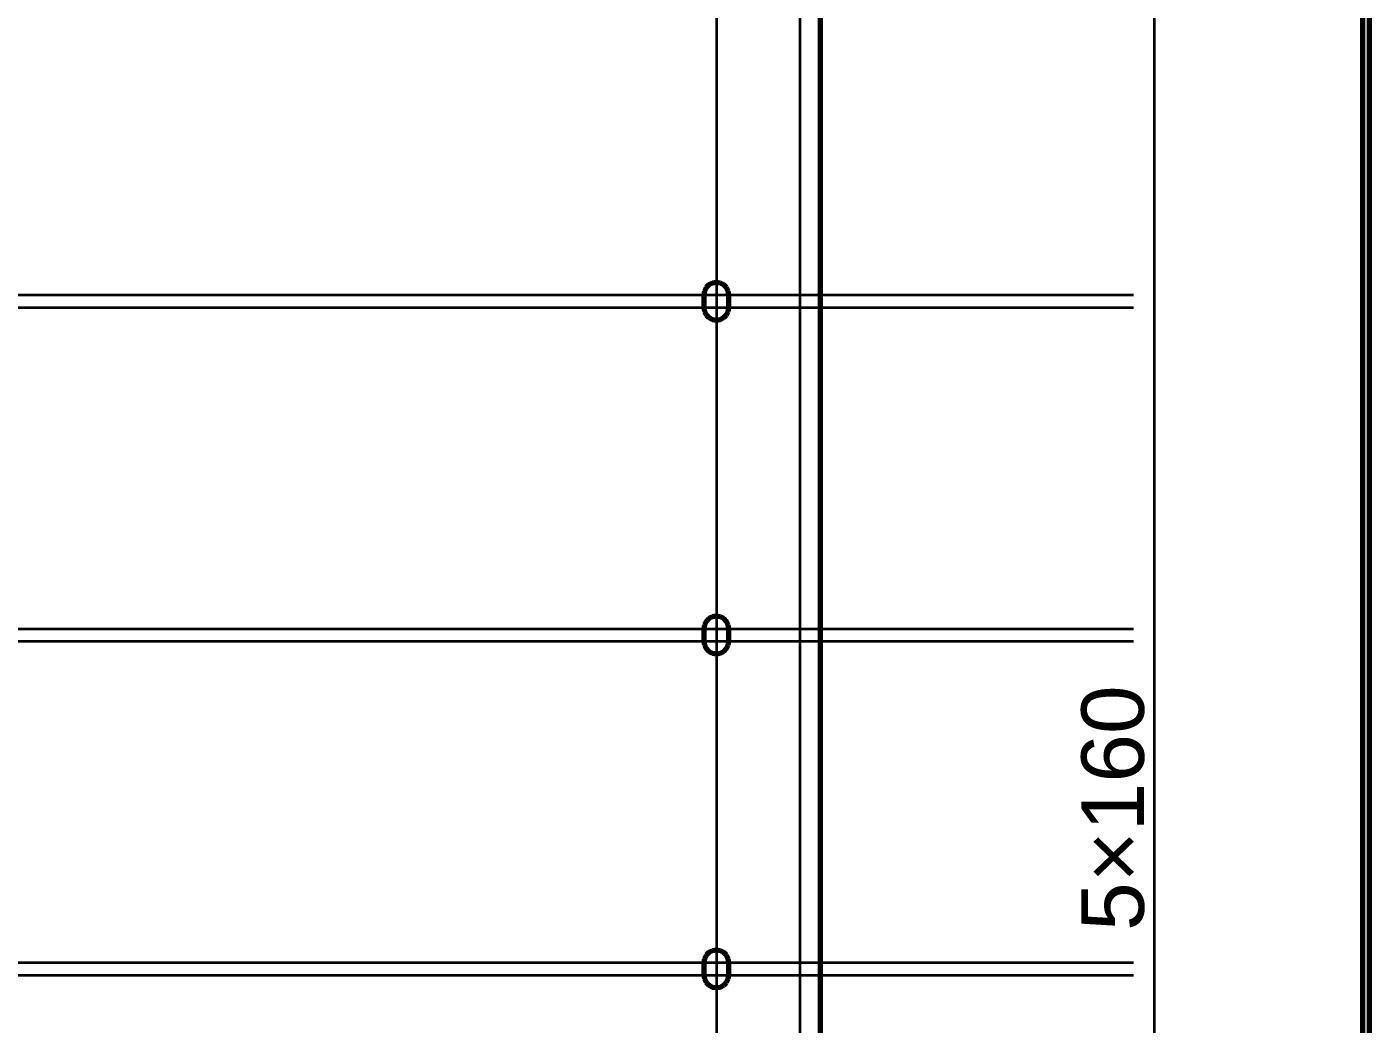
# Model space of a CAD drawing. Header units: millimetres. Extents: x 0 to 420, y 0 to 297.
# Drawn here: x 181.9 to 246.3, y 194.1 to 241.9 of the extents above; entities that cross this region are included whole.
import ezdxf
from ezdxf.enums import TextEntityAlignment as Align

# ---------------------------------------------------------------- set-up
doc = ezdxf.new("R2010")
doc.units = ezdxf.units.MM
doc.linetypes.add('CENTER', pattern=[5.08, 3.175, -0.635, 0.635, -0.635])
doc.linetypes.add('DASHED', pattern=[1.524, 1.27, -0.254])
doc.styles.add('GOST', font='Arial')

msp = doc.modelspace()

# ---------------------------------------------------------------- linework, layer by layer
at = {"color": 1, "lineweight": 70}
for p, q in [((220, 155.286), (220, 251.291)), ((246, 155.286), (246, 251.291)), ((246.3, 251.291), (246.3, 155.286)), ((214.429, 229.272), (214.4, 229.086)), ((214.515, 229.439), (214.429, 229.272)), ((214.647, 229.572), (214.515, 229.439)), ((214.815, 229.657), (214.647, 229.572)), ((215, 229.686), (214.815, 229.657)), ((215.185, 229.657), (215, 229.686)), ((215.353, 229.572), (215.185, 229.657)), ((215.485, 229.439), (215.353, 229.572)), ((215.571, 229.272), (215.485, 229.439)), ((215.6, 229.086), (215.571, 229.272)), ((214.4, 229.086), (214.4, 228.486)), ((214.4, 228.486), (214.429, 228.301)), ((215.571, 228.301), (215.6, 228.486)), ((215.6, 228.486), (215.6, 229.086)), ((214.429, 228.301), (214.515, 228.134)), ((214.515, 228.134), (214.647, 228.001)), ((214.647, 228.001), (214.815, 227.916)), ((214.815, 227.916), (215, 227.886)), ((215, 227.886), (215.185, 227.916)), ((215.185, 227.916), (215.353, 228.001)), ((215.353, 228.001), (215.485, 228.134)), ((215.485, 228.134), (215.571, 228.301)), ((215, 213.686), (214.815, 213.657)), ((215.185, 213.657), (215, 213.686)), ((214.429, 213.272), (214.4, 213.086)), ((214.4, 213.086), (214.4, 212.486)), ((214.515, 213.439), (214.429, 213.272)), ((214.647, 213.572), (214.515, 213.439)), ((214.815, 213.657), (214.647, 213.572)), ((215.353, 213.572), (215.185, 213.657)), ((215.485, 213.439), (215.353, 213.572)), ((215.571, 213.272), (215.485, 213.439)), ((215.6, 213.086), (215.571, 213.272)), ((215.6, 212.486), (215.6, 213.086)), ((214.4, 212.486), (214.429, 212.301)), ((215.571, 212.301), (215.6, 212.486)), ((214.429, 212.301), (214.515, 212.134)), ((214.515, 212.134), (214.647, 212.001)), ((214.647, 212.001), (214.815, 211.916)), ((214.815, 211.916), (215, 211.886)), ((215, 211.886), (215.185, 211.916)), ((215.185, 211.916), (215.353, 212.001)), ((215.353, 212.001), (215.485, 212.134)), ((215.485, 212.134), (215.571, 212.301)), ((214.815, 197.657), (214.647, 197.572)), ((215, 197.686), (214.815, 197.657)), ((215.185, 197.657), (215, 197.686)), ((215.353, 197.572), (215.185, 197.657)), ((214.429, 197.272), (214.4, 197.086)), ((214.4, 197.086), (214.4, 196.486)), ((214.515, 197.439), (214.429, 197.272)), ((214.647, 197.572), (214.515, 197.439)), ((215.485, 197.439), (215.353, 197.572)), ((215.571, 197.272), (215.485, 197.439)), ((215.6, 197.086), (215.571, 197.272)), ((215.6, 196.486), (215.6, 197.086)), ((214.4, 196.486), (214.429, 196.301)), ((214.429, 196.301), (214.515, 196.134)), ((215.485, 196.134), (215.571, 196.301)), ((215.571, 196.301), (215.6, 196.486)), ((214.515, 196.134), (214.647, 196.001)), ((214.647, 196.001), (214.815, 195.916)), ((214.815, 195.916), (215, 195.886)), ((215, 195.886), (215.185, 195.916)), ((215.185, 195.916), (215.353, 196.001)), ((215.353, 196.001), (215.485, 196.134))]:
    msp.add_line(p, q, dxfattribs=at)
at = {"color": 5, "linetype": 'DASHED', "lineweight": 35}
for p, q in [((220, 251.291), (220, 155.286)), ((246, 251.291), (246, 155.286)), ((246.3, 155.286), (246.3, 251.291)), ((214.4, 229.086), (214.429, 229.272)), ((214.429, 229.272), (214.515, 229.439)), ((214.515, 229.439), (214.647, 229.572)), ((214.647, 229.572), (214.815, 229.657)), ((214.815, 229.657), (215, 229.686)), ((215, 229.686), (215.185, 229.657)), ((215.185, 229.657), (215.353, 229.572)), ((215.353, 229.572), (215.485, 229.439)), ((215.485, 229.439), (215.571, 229.272)), ((215.571, 229.272), (215.6, 229.086)), ((246, 229.683), (246, 229.686)), ((246, 229.686), (246, 229.683)), ((246, 229.683), (246, 229.686)), ((246, 229.686), (246, 229.683)), ((246, 229.671), (246, 229.683)), ((246, 229.683), (246, 229.671)), ((246, 229.671), (246, 229.683)), ((246, 229.683), (246, 229.671)), ((246, 229.653), (246, 229.671)), ((246, 229.671), (246, 229.653)), ((246, 229.653), (246, 229.671)), ((246, 229.671), (246, 229.653)), ((246, 229.627), (246, 229.653)), ((246, 229.653), (246, 229.627)), ((246, 229.627), (246, 229.653)), ((246, 229.653), (246, 229.627)), ((246, 229.595), (246, 229.627)), ((246, 229.627), (246, 229.595)), ((246, 229.595), (246, 229.627)), ((246, 229.627), (246, 229.595)), ((246, 229.556), (246, 229.595)), ((246, 229.595), (246, 229.556)), ((246, 229.556), (246, 229.595)), ((246, 229.595), (246, 229.556)), ((246, 229.511), (246, 229.556)), ((246, 229.556), (246, 229.511)), ((246, 229.511), (246, 229.556)), ((246, 229.556), (246, 229.511)), ((246, 229.461), (246, 229.511)), ((246, 229.511), (246, 229.461)), ((246, 229.461), (246, 229.511)), ((246, 229.511), (246, 229.461)), ((246, 229.406), (246, 229.461)), ((246, 229.461), (246, 229.406)), ((246, 229.406), (246, 229.461)), ((246, 229.461), (246, 229.406)), ((246, 229.347), (246, 229.406)), ((246, 229.406), (246, 229.347)), ((246, 229.347), (246, 229.406)), ((246, 229.406), (246, 229.347)), ((246, 229.285), (246, 229.347)), ((246, 229.347), (246, 229.285)), ((246, 229.285), (246, 229.347)), ((246, 229.347), (246, 229.285)), ((246, 229.22), (246, 229.285)), ((246, 229.285), (246, 229.22)), ((246, 229.22), (246, 229.285)), ((246, 229.285), (246, 229.22)), ((246, 229.154), (246, 229.22)), ((246, 229.22), (246, 229.154)), ((246, 229.154), (246, 229.22)), ((246, 229.22), (246, 229.154)), ((246, 229.086), (246, 229.154)), ((246, 229.154), (246, 229.086)), ((246, 229.086), (246, 229.154)), ((246, 229.154), (246, 229.086)), ((246.3, 229.683), (246.3, 229.686)), ((246.3, 229.686), (246.3, 229.683)), ((246.3, 229.683), (246.3, 229.686)), ((246.3, 229.686), (246.3, 229.683)), ((246.3, 229.671), (246.3, 229.683)), ((246.3, 229.683), (246.3, 229.671)), ((246.3, 229.671), (246.3, 229.683)), ((246.3, 229.683), (246.3, 229.671)), ((246.3, 229.653), (246.3, 229.671)), ((246.3, 229.671), (246.3, 229.653)), ((246.3, 229.653), (246.3, 229.671)), ((246.3, 229.671), (246.3, 229.653)), ((246.3, 229.627), (246.3, 229.653)), ((246.3, 229.653), (246.3, 229.627)), ((246.3, 229.627), (246.3, 229.653)), ((246.3, 229.653), (246.3, 229.627)), ((246.3, 229.595), (246.3, 229.627)), ((246.3, 229.627), (246.3, 229.595)), ((246.3, 229.595), (246.3, 229.627)), ((246.3, 229.627), (246.3, 229.595)), ((246.3, 229.556), (246.3, 229.595)), ((246.3, 229.595), (246.3, 229.556)), ((246.3, 229.556), (246.3, 229.595)), ((246.3, 229.595), (246.3, 229.556)), ((246.3, 229.511), (246.3, 229.556)), ((246.3, 229.556), (246.3, 229.511)), ((246.3, 229.511), (246.3, 229.556)), ((246.3, 229.556), (246.3, 229.511)), ((246.3, 229.461), (246.3, 229.511)), ((246.3, 229.511), (246.3, 229.461)), ((246.3, 229.461), (246.3, 229.511)), ((246.3, 229.511), (246.3, 229.461)), ((246.3, 229.406), (246.3, 229.461)), ((246.3, 229.461), (246.3, 229.406)), ((246.3, 229.406), (246.3, 229.461)), ((246.3, 229.461), (246.3, 229.406)), ((246.3, 229.347), (246.3, 229.406)), ((246.3, 229.406), (246.3, 229.347)), ((246.3, 229.347), (246.3, 229.406)), ((246.3, 229.406), (246.3, 229.347)), ((246.3, 229.285), (246.3, 229.347)), ((246.3, 229.347), (246.3, 229.285)), ((246.3, 229.285), (246.3, 229.347)), ((246.3, 229.347), (246.3, 229.285)), ((246.3, 229.22), (246.3, 229.285)), ((246.3, 229.285), (246.3, 229.22)), ((246.3, 229.22), (246.3, 229.285)), ((246.3, 229.285), (246.3, 229.22)), ((246.3, 229.154), (246.3, 229.22)), ((246.3, 229.22), (246.3, 229.154)), ((246.3, 229.154), (246.3, 229.22)), ((246.3, 229.22), (246.3, 229.154)), ((246.3, 229.086), (246.3, 229.154)), ((246.3, 229.154), (246.3, 229.086)), ((246.3, 229.086), (246.3, 229.154)), ((246.3, 229.154), (246.3, 229.086)), ((214.4, 228.486), (214.4, 229.086)), ((214.429, 228.301), (214.4, 228.486)), ((215.6, 228.486), (215.571, 228.301)), ((215.6, 229.086), (215.6, 228.486)), ((246, 228.486), (246, 229.086)), ((246, 229.086), (246, 228.486)), ((246, 229.086), (246, 228.486)), ((246, 228.486), (246, 229.086)), ((246, 228.486), (246, 228.419)), ((246, 228.419), (246, 228.486)), ((246, 228.486), (246, 228.419)), ((246, 228.419), (246, 228.486)), ((246.3, 229.086), (246.3, 228.486)), ((246.3, 228.486), (246.3, 229.086)), ((246.3, 228.486), (246.3, 229.086)), ((246.3, 229.086), (246.3, 228.486)), ((246.3, 228.486), (246.3, 228.419)), ((246.3, 228.419), (246.3, 228.486)), ((246.3, 228.486), (246.3, 228.419)), ((246.3, 228.419), (246.3, 228.486)), ((214.515, 228.134), (214.429, 228.301)), ((214.647, 228.001), (214.515, 228.134)), ((214.815, 227.916), (214.647, 228.001)), ((215, 227.886), (214.815, 227.916)), ((215.185, 227.916), (215, 227.886)), ((215.353, 228.001), (215.185, 227.916)), ((215.485, 228.134), (215.353, 228.001)), ((215.571, 228.301), (215.485, 228.134)), ((246, 228.419), (246, 228.353)), ((246, 228.353), (246, 228.419)), ((246, 228.419), (246, 228.353)), ((246, 228.353), (246, 228.419)), ((246, 228.353), (246, 228.288)), ((246, 228.288), (246, 228.353)), ((246, 228.353), (246, 228.288)), ((246, 228.288), (246, 228.353)), ((246, 228.288), (246, 228.226)), ((246, 228.226), (246, 228.288)), ((246, 228.288), (246, 228.226)), ((246, 228.226), (246, 228.288)), ((246, 228.226), (246, 228.167)), ((246, 228.167), (246, 228.226)), ((246, 228.226), (246, 228.167)), ((246, 228.167), (246, 228.226)), ((246, 228.167), (246, 228.112)), ((246, 228.112), (246, 228.167)), ((246, 228.167), (246, 228.112)), ((246, 228.112), (246, 228.167)), ((246, 228.112), (246, 228.062)), ((246, 228.062), (246, 228.112)), ((246, 228.112), (246, 228.062)), ((246, 228.062), (246, 228.112)), ((246, 228.062), (246, 228.017)), ((246, 228.017), (246, 228.062)), ((246, 228.062), (246, 228.017)), ((246, 228.017), (246, 228.062)), ((246, 228.017), (246, 227.978)), ((246, 227.978), (246, 228.017)), ((246, 228.017), (246, 227.978)), ((246, 227.978), (246, 228.017)), ((246, 227.978), (246, 227.946)), ((246, 227.946), (246, 227.978)), ((246, 227.978), (246, 227.946)), ((246, 227.946), (246, 227.978)), ((246, 227.946), (246, 227.92)), ((246, 227.92), (246, 227.946)), ((246, 227.946), (246, 227.92)), ((246, 227.92), (246, 227.946)), ((246, 227.92), (246, 227.902)), ((246, 227.902), (246, 227.92)), ((246, 227.92), (246, 227.902)), ((246, 227.902), (246, 227.92)), ((246, 227.902), (246, 227.89)), ((246, 227.89), (246, 227.902)), ((246, 227.902), (246, 227.89)), ((246, 227.89), (246, 227.902)), ((246, 227.89), (246, 227.886)), ((246, 227.886), (246, 227.89)), ((246, 227.89), (246, 227.886)), ((246, 227.886), (246, 227.89)), ((246.3, 228.419), (246.3, 228.353)), ((246.3, 228.353), (246.3, 228.419)), ((246.3, 228.419), (246.3, 228.353)), ((246.3, 228.353), (246.3, 228.419)), ((246.3, 228.353), (246.3, 228.288)), ((246.3, 228.288), (246.3, 228.353)), ((246.3, 228.353), (246.3, 228.288)), ((246.3, 228.288), (246.3, 228.353)), ((246.3, 228.288), (246.3, 228.226)), ((246.3, 228.226), (246.3, 228.288)), ((246.3, 228.288), (246.3, 228.226)), ((246.3, 228.226), (246.3, 228.288)), ((246.3, 228.226), (246.3, 228.167)), ((246.3, 228.167), (246.3, 228.226)), ((246.3, 228.226), (246.3, 228.167)), ((246.3, 228.167), (246.3, 228.226)), ((246.3, 228.167), (246.3, 228.112)), ((246.3, 228.112), (246.3, 228.167)), ((246.3, 228.167), (246.3, 228.112)), ((246.3, 228.112), (246.3, 228.167)), ((246.3, 228.112), (246.3, 228.062)), ((246.3, 228.062), (246.3, 228.112)), ((246.3, 228.112), (246.3, 228.062)), ((246.3, 228.062), (246.3, 228.112)), ((246.3, 228.062), (246.3, 228.017)), ((246.3, 228.017), (246.3, 228.062)), ((246.3, 228.062), (246.3, 228.017)), ((246.3, 228.017), (246.3, 228.062)), ((246.3, 228.017), (246.3, 227.978)), ((246.3, 227.978), (246.3, 228.017)), ((246.3, 228.017), (246.3, 227.978)), ((246.3, 227.978), (246.3, 228.017)), ((246.3, 227.978), (246.3, 227.946)), ((246.3, 227.946), (246.3, 227.978)), ((246.3, 227.978), (246.3, 227.946)), ((246.3, 227.946), (246.3, 227.978)), ((246.3, 227.946), (246.3, 227.92)), ((246.3, 227.92), (246.3, 227.946)), ((246.3, 227.946), (246.3, 227.92)), ((246.3, 227.92), (246.3, 227.946)), ((246.3, 227.92), (246.3, 227.902)), ((246.3, 227.902), (246.3, 227.92)), ((246.3, 227.92), (246.3, 227.902)), ((246.3, 227.902), (246.3, 227.92)), ((246.3, 227.902), (246.3, 227.89)), ((246.3, 227.89), (246.3, 227.902)), ((246.3, 227.902), (246.3, 227.89)), ((246.3, 227.89), (246.3, 227.902)), ((246.3, 227.89), (246.3, 227.886)), ((246.3, 227.886), (246.3, 227.89)), ((246.3, 227.89), (246.3, 227.886)), ((246.3, 227.886), (246.3, 227.89)), ((214.815, 213.657), (215, 213.686)), ((215, 213.686), (215.185, 213.657)), ((246, 213.683), (246, 213.686)), ((246, 213.686), (246, 213.683)), ((246, 213.683), (246, 213.686)), ((246, 213.686), (246, 213.683)), ((246, 213.671), (246, 213.683)), ((246, 213.683), (246, 213.671)), ((246, 213.671), (246, 213.683)), ((246, 213.683), (246, 213.671)), ((246.3, 213.683), (246.3, 213.686)), ((246.3, 213.686), (246.3, 213.683)), ((246.3, 213.683), (246.3, 213.686)), ((246.3, 213.686), (246.3, 213.683)), ((246.3, 213.671), (246.3, 213.683)), ((246.3, 213.683), (246.3, 213.671)), ((246.3, 213.671), (246.3, 213.683)), ((246.3, 213.683), (246.3, 213.671)), ((214.4, 213.086), (214.429, 213.272)), ((214.4, 212.486), (214.4, 213.086)), ((214.429, 213.272), (214.515, 213.439)), ((214.515, 213.439), (214.647, 213.572)), ((214.647, 213.572), (214.815, 213.657)), ((215.185, 213.657), (215.353, 213.572)), ((215.353, 213.572), (215.485, 213.439)), ((215.485, 213.439), (215.571, 213.272)), ((215.571, 213.272), (215.6, 213.086)), ((215.6, 213.086), (215.6, 212.486)), ((246, 213.653), (246, 213.671)), ((246, 213.671), (246, 213.653)), ((246, 213.653), (246, 213.671)), ((246, 213.671), (246, 213.653)), ((246, 213.627), (246, 213.653)), ((246, 213.653), (246, 213.627)), ((246, 213.627), (246, 213.653)), ((246, 213.653), (246, 213.627)), ((246, 213.595), (246, 213.627)), ((246, 213.627), (246, 213.595)), ((246, 213.595), (246, 213.627)), ((246, 213.627), (246, 213.595)), ((246, 213.556), (246, 213.595)), ((246, 213.595), (246, 213.556)), ((246, 213.556), (246, 213.595)), ((246, 213.595), (246, 213.556)), ((246, 213.511), (246, 213.556)), ((246, 213.556), (246, 213.511)), ((246, 213.511), (246, 213.556)), ((246, 213.556), (246, 213.511)), ((246, 213.461), (246, 213.511)), ((246, 213.511), (246, 213.461)), ((246, 213.461), (246, 213.511)), ((246, 213.511), (246, 213.461)), ((246, 213.406), (246, 213.461)), ((246, 213.461), (246, 213.406)), ((246, 213.406), (246, 213.461)), ((246, 213.461), (246, 213.406)), ((246, 213.347), (246, 213.406)), ((246, 213.406), (246, 213.347)), ((246, 213.347), (246, 213.406)), ((246, 213.406), (246, 213.347)), ((246, 213.285), (246, 213.347)), ((246, 213.347), (246, 213.285)), ((246, 213.285), (246, 213.347)), ((246, 213.347), (246, 213.285)), ((246, 213.22), (246, 213.285)), ((246, 213.285), (246, 213.22)), ((246, 213.22), (246, 213.285)), ((246, 213.285), (246, 213.22)), ((246, 213.154), (246, 213.22)), ((246, 213.22), (246, 213.154)), ((246, 213.154), (246, 213.22)), ((246, 213.22), (246, 213.154)), ((246, 213.086), (246, 213.154)), ((246, 213.154), (246, 213.086)), ((246, 213.086), (246, 213.154)), ((246, 213.154), (246, 213.086)), ((246, 212.486), (246, 213.086)), ((246, 213.086), (246, 212.486)), ((246, 213.086), (246, 212.486)), ((246, 212.486), (246, 213.086)), ((246.3, 213.653), (246.3, 213.671)), ((246.3, 213.671), (246.3, 213.653)), ((246.3, 213.653), (246.3, 213.671)), ((246.3, 213.671), (246.3, 213.653)), ((246.3, 213.627), (246.3, 213.653)), ((246.3, 213.653), (246.3, 213.627)), ((246.3, 213.627), (246.3, 213.653)), ((246.3, 213.653), (246.3, 213.627)), ((246.3, 213.595), (246.3, 213.627)), ((246.3, 213.627), (246.3, 213.595)), ((246.3, 213.595), (246.3, 213.627)), ((246.3, 213.627), (246.3, 213.595)), ((246.3, 213.556), (246.3, 213.595)), ((246.3, 213.595), (246.3, 213.556)), ((246.3, 213.556), (246.3, 213.595)), ((246.3, 213.595), (246.3, 213.556)), ((246.3, 213.511), (246.3, 213.556)), ((246.3, 213.556), (246.3, 213.511)), ((246.3, 213.511), (246.3, 213.556)), ((246.3, 213.556), (246.3, 213.511)), ((246.3, 213.461), (246.3, 213.511)), ((246.3, 213.511), (246.3, 213.461)), ((246.3, 213.461), (246.3, 213.511)), ((246.3, 213.511), (246.3, 213.461)), ((246.3, 213.406), (246.3, 213.461)), ((246.3, 213.461), (246.3, 213.406)), ((246.3, 213.406), (246.3, 213.461)), ((246.3, 213.461), (246.3, 213.406)), ((246.3, 213.347), (246.3, 213.406)), ((246.3, 213.406), (246.3, 213.347)), ((246.3, 213.347), (246.3, 213.406)), ((246.3, 213.406), (246.3, 213.347)), ((246.3, 213.285), (246.3, 213.347)), ((246.3, 213.347), (246.3, 213.285)), ((246.3, 213.285), (246.3, 213.347)), ((246.3, 213.347), (246.3, 213.285)), ((246.3, 213.22), (246.3, 213.285)), ((246.3, 213.285), (246.3, 213.22)), ((246.3, 213.22), (246.3, 213.285)), ((246.3, 213.285), (246.3, 213.22)), ((246.3, 213.154), (246.3, 213.22)), ((246.3, 213.22), (246.3, 213.154)), ((246.3, 213.154), (246.3, 213.22)), ((246.3, 213.22), (246.3, 213.154)), ((246.3, 213.086), (246.3, 213.154)), ((246.3, 213.154), (246.3, 213.086)), ((246.3, 213.086), (246.3, 213.154)), ((246.3, 213.154), (246.3, 213.086)), ((246.3, 213.086), (246.3, 212.486)), ((246.3, 212.486), (246.3, 213.086)), ((246.3, 212.486), (246.3, 213.086)), ((246.3, 213.086), (246.3, 212.486)), ((214.429, 212.301), (214.4, 212.486)), ((215.6, 212.486), (215.571, 212.301)), ((246, 212.486), (246, 212.419)), ((246, 212.419), (246, 212.486)), ((246, 212.486), (246, 212.419)), ((246, 212.419), (246, 212.486)), ((246, 212.419), (246, 212.353)), ((246, 212.353), (246, 212.419)), ((246, 212.419), (246, 212.353)), ((246, 212.353), (246, 212.419)), ((246.3, 212.486), (246.3, 212.419)), ((246.3, 212.419), (246.3, 212.486)), ((246.3, 212.486), (246.3, 212.419)), ((246.3, 212.419), (246.3, 212.486)), ((246.3, 212.419), (246.3, 212.353)), ((246.3, 212.353), (246.3, 212.419)), ((246.3, 212.419), (246.3, 212.353)), ((246.3, 212.353), (246.3, 212.419)), ((214.515, 212.134), (214.429, 212.301)), ((214.647, 212.001), (214.515, 212.134)), ((214.815, 211.916), (214.647, 212.001)), ((215, 211.886), (214.815, 211.916)), ((215.185, 211.916), (215, 211.886)), ((215.353, 212.001), (215.185, 211.916)), ((215.485, 212.134), (215.353, 212.001)), ((215.571, 212.301), (215.485, 212.134)), ((246, 212.353), (246, 212.288)), ((246, 212.288), (246, 212.353)), ((246, 212.353), (246, 212.288)), ((246, 212.288), (246, 212.353)), ((246, 212.288), (246, 212.226)), ((246, 212.226), (246, 212.288)), ((246, 212.288), (246, 212.226)), ((246, 212.226), (246, 212.288)), ((246, 212.226), (246, 212.167)), ((246, 212.167), (246, 212.226)), ((246, 212.226), (246, 212.167)), ((246, 212.167), (246, 212.226)), ((246, 212.167), (246, 212.112)), ((246, 212.112), (246, 212.167)), ((246, 212.167), (246, 212.112)), ((246, 212.112), (246, 212.167)), ((246, 212.112), (246, 212.062)), ((246, 212.062), (246, 212.112)), ((246, 212.112), (246, 212.062)), ((246, 212.062), (246, 212.112)), ((246, 212.062), (246, 212.017)), ((246, 212.017), (246, 212.062)), ((246, 212.062), (246, 212.017)), ((246, 212.017), (246, 212.062)), ((246, 212.017), (246, 211.978)), ((246, 211.978), (246, 212.017)), ((246, 212.017), (246, 211.978)), ((246, 211.978), (246, 212.017)), ((246, 211.978), (246, 211.946)), ((246, 211.946), (246, 211.978)), ((246, 211.978), (246, 211.946)), ((246, 211.946), (246, 211.978)), ((246, 211.946), (246, 211.92)), ((246, 211.92), (246, 211.946)), ((246, 211.946), (246, 211.92)), ((246, 211.92), (246, 211.946)), ((246, 211.92), (246, 211.902)), ((246, 211.902), (246, 211.92)), ((246, 211.92), (246, 211.902)), ((246, 211.902), (246, 211.92)), ((246, 211.902), (246, 211.89)), ((246, 211.89), (246, 211.902)), ((246, 211.902), (246, 211.89)), ((246, 211.89), (246, 211.902)), ((246, 211.89), (246, 211.886)), ((246, 211.886), (246, 211.89)), ((246, 211.89), (246, 211.886)), ((246, 211.886), (246, 211.89)), ((246.3, 212.353), (246.3, 212.288)), ((246.3, 212.288), (246.3, 212.353)), ((246.3, 212.353), (246.3, 212.288)), ((246.3, 212.288), (246.3, 212.353)), ((246.3, 212.288), (246.3, 212.226)), ((246.3, 212.226), (246.3, 212.288)), ((246.3, 212.288), (246.3, 212.226)), ((246.3, 212.226), (246.3, 212.288)), ((246.3, 212.226), (246.3, 212.167)), ((246.3, 212.167), (246.3, 212.226)), ((246.3, 212.226), (246.3, 212.167)), ((246.3, 212.167), (246.3, 212.226)), ((246.3, 212.167), (246.3, 212.112)), ((246.3, 212.112), (246.3, 212.167)), ((246.3, 212.167), (246.3, 212.112)), ((246.3, 212.112), (246.3, 212.167)), ((246.3, 212.112), (246.3, 212.062)), ((246.3, 212.062), (246.3, 212.112)), ((246.3, 212.112), (246.3, 212.062)), ((246.3, 212.062), (246.3, 212.112)), ((246.3, 212.062), (246.3, 212.017)), ((246.3, 212.017), (246.3, 212.062)), ((246.3, 212.062), (246.3, 212.017)), ((246.3, 212.017), (246.3, 212.062)), ((246.3, 212.017), (246.3, 211.978)), ((246.3, 211.978), (246.3, 212.017)), ((246.3, 212.017), (246.3, 211.978)), ((246.3, 211.978), (246.3, 212.017)), ((246.3, 211.978), (246.3, 211.946)), ((246.3, 211.946), (246.3, 211.978)), ((246.3, 211.978), (246.3, 211.946)), ((246.3, 211.946), (246.3, 211.978)), ((246.3, 211.946), (246.3, 211.92)), ((246.3, 211.92), (246.3, 211.946)), ((246.3, 211.946), (246.3, 211.92)), ((246.3, 211.92), (246.3, 211.946)), ((246.3, 211.92), (246.3, 211.902)), ((246.3, 211.902), (246.3, 211.92)), ((246.3, 211.92), (246.3, 211.902)), ((246.3, 211.902), (246.3, 211.92)), ((246.3, 211.902), (246.3, 211.89)), ((246.3, 211.89), (246.3, 211.902)), ((246.3, 211.902), (246.3, 211.89)), ((246.3, 211.89), (246.3, 211.902)), ((246.3, 211.89), (246.3, 211.886)), ((246.3, 211.886), (246.3, 211.89)), ((246.3, 211.89), (246.3, 211.886)), ((246.3, 211.886), (246.3, 211.89)), ((214.647, 197.572), (214.815, 197.657)), ((214.815, 197.657), (215, 197.686)), ((215, 197.686), (215.185, 197.657)), ((215.185, 197.657), (215.353, 197.572)), ((246, 197.683), (246, 197.686)), ((246, 197.686), (246, 197.683)), ((246, 197.683), (246, 197.686)), ((246, 197.686), (246, 197.683)), ((246, 197.671), (246, 197.683)), ((246, 197.683), (246, 197.671)), ((246, 197.671), (246, 197.683)), ((246, 197.683), (246, 197.671)), ((246, 197.653), (246, 197.671)), ((246, 197.671), (246, 197.653)), ((246, 197.653), (246, 197.671)), ((246, 197.671), (246, 197.653)), ((246, 197.627), (246, 197.653)), ((246, 197.653), (246, 197.627)), ((246, 197.627), (246, 197.653)), ((246, 197.653), (246, 197.627)), ((246, 197.595), (246, 197.627)), ((246, 197.627), (246, 197.595)), ((246, 197.595), (246, 197.627)), ((246, 197.627), (246, 197.595)), ((246, 197.556), (246, 197.595)), ((246, 197.595), (246, 197.556)), ((246, 197.556), (246, 197.595)), ((246, 197.595), (246, 197.556)), ((246.3, 197.683), (246.3, 197.686)), ((246.3, 197.686), (246.3, 197.683)), ((246.3, 197.683), (246.3, 197.686)), ((246.3, 197.686), (246.3, 197.683)), ((246.3, 197.671), (246.3, 197.683)), ((246.3, 197.683), (246.3, 197.671)), ((246.3, 197.671), (246.3, 197.683)), ((246.3, 197.683), (246.3, 197.671)), ((246.3, 197.653), (246.3, 197.671)), ((246.3, 197.671), (246.3, 197.653)), ((246.3, 197.653), (246.3, 197.671)), ((246.3, 197.671), (246.3, 197.653)), ((246.3, 197.627), (246.3, 197.653)), ((246.3, 197.653), (246.3, 197.627)), ((246.3, 197.627), (246.3, 197.653)), ((246.3, 197.653), (246.3, 197.627)), ((246.3, 197.595), (246.3, 197.627)), ((246.3, 197.627), (246.3, 197.595)), ((246.3, 197.595), (246.3, 197.627)), ((246.3, 197.627), (246.3, 197.595)), ((246.3, 197.556), (246.3, 197.595)), ((246.3, 197.595), (246.3, 197.556)), ((246.3, 197.556), (246.3, 197.595)), ((246.3, 197.595), (246.3, 197.556)), ((214.4, 197.086), (214.429, 197.272)), ((214.4, 196.486), (214.4, 197.086)), ((214.429, 197.272), (214.515, 197.439)), ((214.515, 197.439), (214.647, 197.572)), ((215.353, 197.572), (215.485, 197.439)), ((215.485, 197.439), (215.571, 197.272)), ((215.571, 197.272), (215.6, 197.086)), ((215.6, 197.086), (215.6, 196.486)), ((246, 197.511), (246, 197.556)), ((246, 197.556), (246, 197.511)), ((246, 197.511), (246, 197.556)), ((246, 197.556), (246, 197.511)), ((246, 197.461), (246, 197.511)), ((246, 197.511), (246, 197.461)), ((246, 197.461), (246, 197.511)), ((246, 197.511), (246, 197.461)), ((246, 197.406), (246, 197.461)), ((246, 197.461), (246, 197.406)), ((246, 197.406), (246, 197.461)), ((246, 197.461), (246, 197.406)), ((246, 197.347), (246, 197.406)), ((246, 197.406), (246, 197.347)), ((246, 197.347), (246, 197.406)), ((246, 197.406), (246, 197.347)), ((246, 197.285), (246, 197.347)), ((246, 197.347), (246, 197.285)), ((246, 197.285), (246, 197.347)), ((246, 197.347), (246, 197.285)), ((246, 197.22), (246, 197.285)), ((246, 197.285), (246, 197.22)), ((246, 197.22), (246, 197.285)), ((246, 197.285), (246, 197.22)), ((246, 197.154), (246, 197.22)), ((246, 197.22), (246, 197.154)), ((246, 197.154), (246, 197.22)), ((246, 197.22), (246, 197.154)), ((246, 197.086), (246, 197.154)), ((246, 197.154), (246, 197.086)), ((246, 197.086), (246, 197.154)), ((246, 197.154), (246, 197.086)), ((246, 196.486), (246, 197.086)), ((246, 197.086), (246, 196.486)), ((246, 197.086), (246, 196.486)), ((246, 196.486), (246, 197.086)), ((246.3, 197.511), (246.3, 197.556)), ((246.3, 197.556), (246.3, 197.511)), ((246.3, 197.511), (246.3, 197.556)), ((246.3, 197.556), (246.3, 197.511)), ((246.3, 197.461), (246.3, 197.511)), ((246.3, 197.511), (246.3, 197.461)), ((246.3, 197.461), (246.3, 197.511)), ((246.3, 197.511), (246.3, 197.461)), ((246.3, 197.406), (246.3, 197.461)), ((246.3, 197.461), (246.3, 197.406)), ((246.3, 197.406), (246.3, 197.461)), ((246.3, 197.461), (246.3, 197.406)), ((246.3, 197.347), (246.3, 197.406)), ((246.3, 197.406), (246.3, 197.347)), ((246.3, 197.347), (246.3, 197.406)), ((246.3, 197.406), (246.3, 197.347)), ((246.3, 197.285), (246.3, 197.347)), ((246.3, 197.347), (246.3, 197.285)), ((246.3, 197.285), (246.3, 197.347)), ((246.3, 197.347), (246.3, 197.285)), ((246.3, 197.22), (246.3, 197.285)), ((246.3, 197.285), (246.3, 197.22)), ((246.3, 197.22), (246.3, 197.285)), ((246.3, 197.285), (246.3, 197.22)), ((246.3, 197.154), (246.3, 197.22)), ((246.3, 197.22), (246.3, 197.154)), ((246.3, 197.154), (246.3, 197.22)), ((246.3, 197.22), (246.3, 197.154)), ((246.3, 197.086), (246.3, 197.154)), ((246.3, 197.154), (246.3, 197.086)), ((246.3, 197.086), (246.3, 197.154)), ((246.3, 197.154), (246.3, 197.086)), ((246.3, 197.086), (246.3, 196.486)), ((246.3, 196.486), (246.3, 197.086)), ((246.3, 196.486), (246.3, 197.086)), ((246.3, 197.086), (246.3, 196.486)), ((214.429, 196.301), (214.4, 196.486)), ((214.515, 196.134), (214.429, 196.301)), ((215.571, 196.301), (215.485, 196.134)), ((215.6, 196.486), (215.571, 196.301)), ((246, 196.486), (246, 196.419)), ((246, 196.419), (246, 196.486)), ((246, 196.486), (246, 196.419)), ((246, 196.419), (246, 196.486)), ((246, 196.419), (246, 196.353)), ((246, 196.353), (246, 196.419)), ((246, 196.419), (246, 196.353)), ((246, 196.353), (246, 196.419)), ((246, 196.353), (246, 196.288)), ((246, 196.288), (246, 196.353)), ((246, 196.353), (246, 196.288)), ((246, 196.288), (246, 196.353)), ((246.3, 196.486), (246.3, 196.419)), ((246.3, 196.419), (246.3, 196.486)), ((246.3, 196.486), (246.3, 196.419)), ((246.3, 196.419), (246.3, 196.486)), ((246.3, 196.419), (246.3, 196.353)), ((246.3, 196.353), (246.3, 196.419)), ((246.3, 196.419), (246.3, 196.353)), ((246.3, 196.353), (246.3, 196.419)), ((246.3, 196.353), (246.3, 196.288)), ((246.3, 196.288), (246.3, 196.353)), ((246.3, 196.353), (246.3, 196.288)), ((246.3, 196.288), (246.3, 196.353)), ((214.647, 196.001), (214.515, 196.134)), ((214.815, 195.916), (214.647, 196.001)), ((215, 195.886), (214.815, 195.916)), ((215.185, 195.916), (215, 195.886)), ((215.353, 196.001), (215.185, 195.916)), ((215.485, 196.134), (215.353, 196.001)), ((246, 196.288), (246, 196.226)), ((246, 196.226), (246, 196.288)), ((246, 196.288), (246, 196.226)), ((246, 196.226), (246, 196.288)), ((246, 196.226), (246, 196.167)), ((246, 196.167), (246, 196.226)), ((246, 196.226), (246, 196.167)), ((246, 196.167), (246, 196.226)), ((246, 196.167), (246, 196.112)), ((246, 196.112), (246, 196.167)), ((246, 196.167), (246, 196.112)), ((246, 196.112), (246, 196.167)), ((246, 196.112), (246, 196.062)), ((246, 196.062), (246, 196.112)), ((246, 196.112), (246, 196.062)), ((246, 196.062), (246, 196.112)), ((246, 196.062), (246, 196.017)), ((246, 196.017), (246, 196.062)), ((246, 196.062), (246, 196.017)), ((246, 196.017), (246, 196.062)), ((246, 196.017), (246, 195.978)), ((246, 195.978), (246, 196.017)), ((246, 196.017), (246, 195.978)), ((246, 195.978), (246, 196.017)), ((246, 195.978), (246, 195.946)), ((246, 195.946), (246, 195.978)), ((246, 195.978), (246, 195.946)), ((246, 195.946), (246, 195.978)), ((246, 195.946), (246, 195.92)), ((246, 195.92), (246, 195.946)), ((246, 195.946), (246, 195.92)), ((246, 195.92), (246, 195.946)), ((246, 195.92), (246, 195.902)), ((246, 195.902), (246, 195.92)), ((246, 195.92), (246, 195.902)), ((246, 195.902), (246, 195.92)), ((246, 195.902), (246, 195.89)), ((246, 195.89), (246, 195.902)), ((246, 195.902), (246, 195.89)), ((246, 195.89), (246, 195.902)), ((246, 195.89), (246, 195.886)), ((246, 195.886), (246, 195.89)), ((246, 195.89), (246, 195.886)), ((246, 195.886), (246, 195.89)), ((246.3, 196.288), (246.3, 196.226)), ((246.3, 196.226), (246.3, 196.288)), ((246.3, 196.288), (246.3, 196.226)), ((246.3, 196.226), (246.3, 196.288)), ((246.3, 196.226), (246.3, 196.167)), ((246.3, 196.167), (246.3, 196.226)), ((246.3, 196.226), (246.3, 196.167)), ((246.3, 196.167), (246.3, 196.226)), ((246.3, 196.167), (246.3, 196.112)), ((246.3, 196.112), (246.3, 196.167)), ((246.3, 196.167), (246.3, 196.112)), ((246.3, 196.112), (246.3, 196.167)), ((246.3, 196.112), (246.3, 196.062)), ((246.3, 196.062), (246.3, 196.112)), ((246.3, 196.112), (246.3, 196.062)), ((246.3, 196.062), (246.3, 196.112)), ((246.3, 196.062), (246.3, 196.017)), ((246.3, 196.017), (246.3, 196.062)), ((246.3, 196.062), (246.3, 196.017)), ((246.3, 196.017), (246.3, 196.062)), ((246.3, 196.017), (246.3, 195.978)), ((246.3, 195.978), (246.3, 196.017)), ((246.3, 196.017), (246.3, 195.978)), ((246.3, 195.978), (246.3, 196.017)), ((246.3, 195.978), (246.3, 195.946)), ((246.3, 195.946), (246.3, 195.978)), ((246.3, 195.978), (246.3, 195.946)), ((246.3, 195.946), (246.3, 195.978)), ((246.3, 195.946), (246.3, 195.92)), ((246.3, 195.92), (246.3, 195.946)), ((246.3, 195.946), (246.3, 195.92)), ((246.3, 195.92), (246.3, 195.946)), ((246.3, 195.92), (246.3, 195.902)), ((246.3, 195.902), (246.3, 195.92)), ((246.3, 195.92), (246.3, 195.902)), ((246.3, 195.902), (246.3, 195.92)), ((246.3, 195.902), (246.3, 195.89)), ((246.3, 195.89), (246.3, 195.902)), ((246.3, 195.902), (246.3, 195.89)), ((246.3, 195.89), (246.3, 195.902)), ((246.3, 195.89), (246.3, 195.886)), ((246.3, 195.886), (246.3, 195.89)), ((246.3, 195.89), (246.3, 195.886)), ((246.3, 195.886), (246.3, 195.89))]:
    msp.add_line(p, q, dxfattribs=at)
at = {"color": 7, "lineweight": 35}
for p, q in [((219, 248.291), (219, 139.286)), ((236, 164.49), (236, 244.49)), ((215, 242.486), (215, 139.286)), ((215, 241.886), (215, 139.286)), ((72.6, 229.086), (235, 229.086)), ((72.6, 228.486), (235, 228.486)), ((217.6, 229.086), (235, 229.086)), ((217.6, 228.486), (235, 228.486)), ((215, 226.486), (215, 139.286)), ((215, 225.886), (215, 139.286)), ((72.6, 213.086), (235, 213.086)), ((217.6, 213.086), (235, 213.086)), ((72.6, 212.486), (235, 212.486)), ((217.6, 212.486), (235, 212.486)), ((215, 210.486), (215, 139.286)), ((215, 209.886), (215, 139.286)), ((72.6, 197.086), (235, 197.086)), ((217.6, 197.086), (235, 197.086)), ((72.6, 196.486), (235, 196.486)), ((217.6, 196.486), (235, 196.486)), ((215, 194.486), (215, 139.286))]:
    msp.add_line(p, q, dxfattribs=at)
at = {"color": 4, "linetype": 'CENTER', "lineweight": 25}
for p, q in [((215, 226.986), (215, 231.186)), ((215, 226.386), (215, 230.586)), ((212.9, 229.086), (217.1, 229.086)), ((212.9, 228.486), (217.1, 228.486)), ((215, 210.986), (215, 215.186)), ((215, 210.386), (215, 214.586)), ((212.9, 213.086), (217.1, 213.086)), ((212.9, 212.486), (217.1, 212.486)), ((215, 194.986), (215, 199.186)), ((215, 194.386), (215, 198.586)), ((212.9, 197.086), (217.1, 197.086)), ((212.9, 196.486), (217.1, 196.486))]:
    msp.add_line(p, q, dxfattribs=at)

# ---------------------------------------------------------------- texts
at = {"color": 7, "style": 'GOST'}
msp.add_text('5×160', height=3, rotation=90, dxfattribs=at).set_placement((234, 204.49), align=Align.MIDDLE)

doc.saveas('drawing.dxf')
